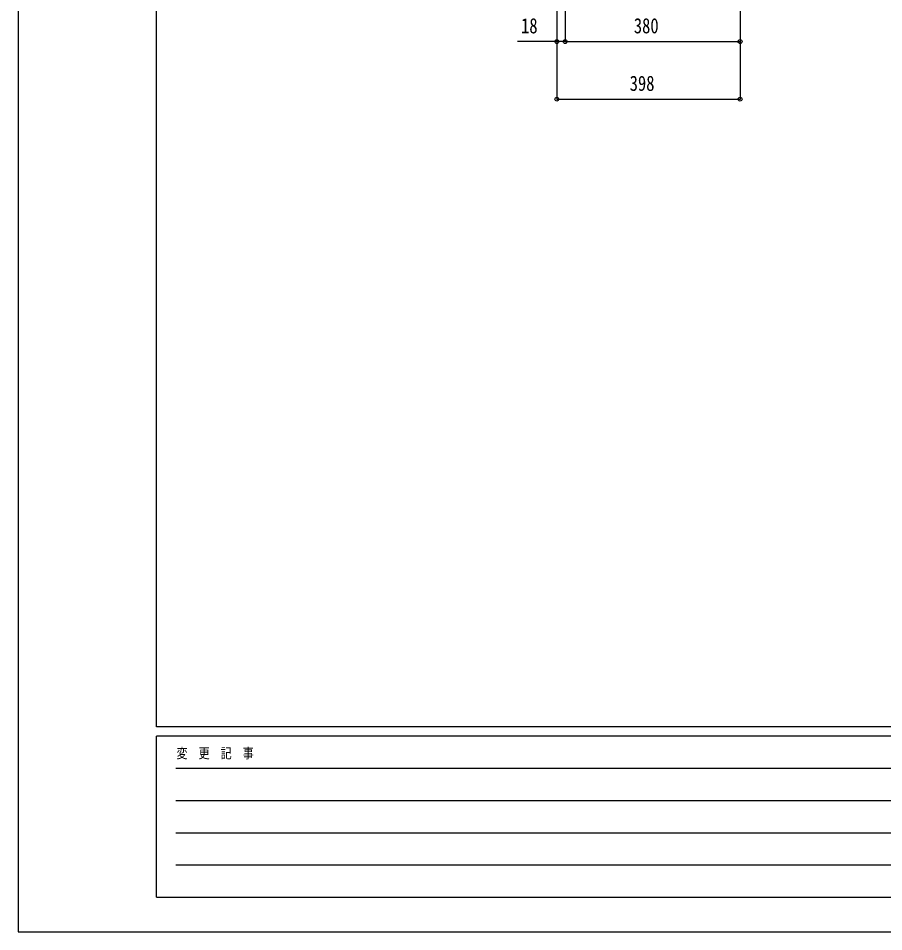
# Model space of a CAD drawing. Units: millimetres, scale not verified. Extents: x -4205 to 4205, y -2970 to 2970.
# Drawn here: x -4205 to -2325, y -2970 to -986 of the extents above; entities that cross this region are included whole.
import ezdxf
from ezdxf.enums import TextEntityAlignment as Align

# ---------------------------------------------------------------- set-up
doc = ezdxf.new("R2010")
doc.units = ezdxf.units.MM
doc.header["$LTSCALE"] = 20
doc.layers.add('0-5_YKK_D', color=6, linetype='Continuous')
doc.layers.add('0-6_YKK_ZWAK', color=7, linetype='Continuous')
doc.styles.add('ＭＳ ゴシック', font='')
doc.styles.get('ＭＳ ゴシック').set_extended_font_data('MS Gothic')

msp = doc.modelspace()

# ---------------------------------------------------------------- linework, layer by layer
at = {"layer": '0-5_YKK_D'}
for p, q in [((-3034.98, -786), (-3034.98, -1038)), ((-3034.98, -786), (-3034.98, -1163)), ((-3016.98, -792.25), (-3016.98, -1038)), ((-3016.98, -792.25), (-3016.98, -1038)), ((-2636.98, -788), (-2636.98, -1038)), ((-2636.98, -789), (-2636.98, -1163)), ((-3016.98, -1037), (-2636.98, -1037)), ((-3034.98, -1162), (-2636.98, -1162))]:
    msp.add_line(p, q, dxfattribs=at)
msp.add_lwpolyline([(-3016.98, -1037), (-3034.98, -1037), (-3120.78, -1037)], dxfattribs=at)
for centre in [(-3034.98, -1037), (-3016.98, -1037), (-3016.98, -1037), (-2636.98, -1037), (-3034.98, -1162), (-2636.98, -1162)]:
    msp.add_circle(centre, 4.25, dxfattribs=at)
at = {"layer": '0-6_YKK_ZWAK'}
for p, q in [((-3904.98, -2525), (-3904.98, 2775)), ((3895.02, -2525), (-3904.98, -2525)), ((-1304.98, -2545), (-3904.98, -2545)), ((-3904.98, -2895), (-3904.98, -2545)), ((-3862.48, -2615), (-1354.98, -2615)), ((-3862.48, -2685), (-1354.98, -2685)), ((-3862.48, -2755), (-1354.98, -2755)), ((-3862.48, -2825), (-1354.98, -2825)), ((-3904.98, -2895), (-1304.98, -2895))]:
    msp.add_line(p, q, dxfattribs=at)
msp.add_lwpolyline([(-4205, -2970), (4205, -2970), (4205, 2970), (-4205, 2970)], close=True, dxfattribs=at)

# ---------------------------------------------------------------- texts
at = {"layer": '0-5_YKK_D', "style": 'ＭＳ ゴシック', "width": 0.8}
for s, p in [('18', (-3112.78, -1029)), ('380', (-2867.78, -1029)), ('398', (-2876.78, -1154))]:
    msp.add_text(s, height=32.99, dxfattribs=at).set_placement(p, align=Align.BOTTOM_LEFT)
at = {"layer": '0-6_YKK_ZWAK', "style": 'ＭＳ ゴシック', "width": 0.8}
msp.add_text('変  更  記  事', height=21.99, dxfattribs=at).set_placement((-3861.31, -2600), align=Align.BOTTOM_LEFT)

doc.saveas('drawing.dxf')
